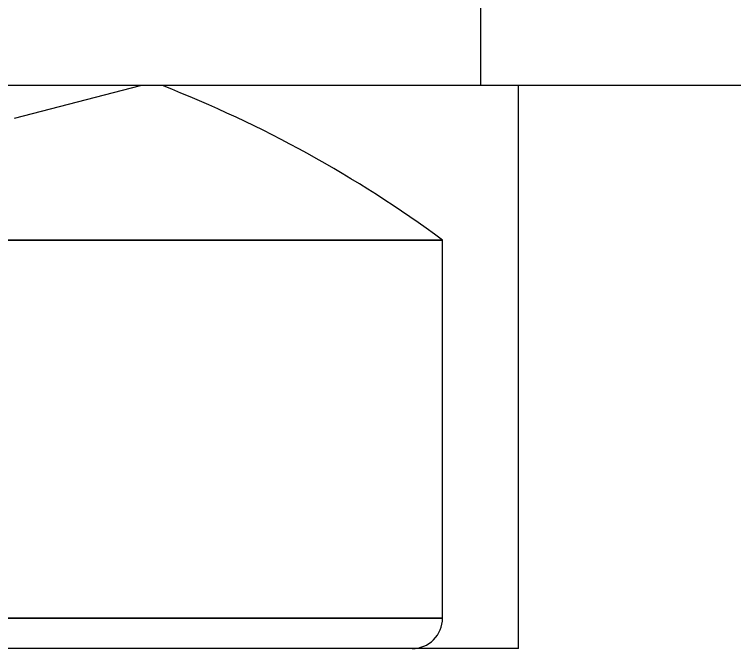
# Model space of a CAD drawing. Header units: millimetres. Extents: x -193 to 823, y -32 to 284.
# Drawn here: x 195.8659 to 196.2867, y 30.3722 to 30.7427 of the extents above; entities that cross this region are included whole.
import ezdxf

# ---------------------------------------------------------------- set-up
doc = ezdxf.new("R2010")
doc.units = ezdxf.units.MM
for name, color, linetype in [('MAIN-1', 7, 'Continuous'), ('MAIN-2', 7, 'Continuous'), ('Tag', 7, 'Continuous')]:
    doc.layers.add(name, color=color, linetype=linetype)
doc.styles.get("Standard").update_dxf_attribs({"font": 'arial.ttf'})

# ---------------------------------------------------------------- blocks, each defined once
blk = doc.blocks.new('Pressure Regulator Pneumatic')
at = {"layer": 'MAIN-1'}
for p, q in [((-1.644565753024378, 3.866951905757558), (-1.644565753024378, 2.711311106335415)), ((2.489072491062414, 2.711311106335415), (-2.489072491062414, 2.711311106335415))]:
    blk.add_line(p, q, dxfattribs=at)
at = {"layer": 'MAIN-2'}
for p, q in [((-1.916985741950609, 2.69237640348001), (-1.843328850388843, 2.711311089736226)), ((-1.916985741950609, 2.69237640348001), (-1.843328850388843, 2.711311089736226)), ((-1.622341891496489, 2.382397887909064), (-1.622341891496489, 2.711311106335415)), ((-1.622341891496489, 2.382397887909064), (-1.622341891496489, 2.711311106335415)), ((-1.666789614550904, 2.621033155215624), (-2.089042983569925, 2.621033155215624)), ((-2.089042983569925, 2.621033155215624), (-1.666789614550904, 2.621033155215624)), ((-1.666789614550904, 2.621033155215624), (-2.089042983569925, 2.621033155215624)), ((-2.089042983569925, 2.621033155215624), (-1.666789614550904, 2.621033155215624)), ((-1.666789614550904, 2.400177044953125), (-1.666789614550904, 2.621033111955509)), ((-1.666789614550904, 2.400177044953125), (-1.666789614550904, 2.621033111955509)), ((-2.089042983569925, 2.400177044953125), (-1.666789614550904, 2.400177044953125)), ((-1.666789614550904, 2.400177044953125), (-2.089042983569925, 2.400177044953125)), ((-2.089042983569925, 2.400177044953125), (-1.666789614550904, 2.400177044953125)), ((-1.666789614550904, 2.400177044953125), (-2.089042983569925, 2.400177044953125)), ((-1.622341891496489, 2.382397955730993), (-2.089042983569925, 2.382397955730993))]:
    blk.add_line(p, q, dxfattribs=at)
for centre, radius, start, end in [((-2.089042983569925, 2.048795692228849), 0.7111635688750141, 53.57642398597771, 68.68463349424168), ((-1.684568703772129, 2.400177044953125), 0.0177790892218754, 269.9997322450629, 0), ((-1.684568703772129, 2.400177044953125), 0.0177790892218754, 269.9997322450629, 0)]:
    blk.add_arc(centre, radius, start, end, dxfattribs=at)
at = {"flags": 1}
for tag, p in [('TYPE', (-0.5826731018214562, -6.914321608354157)), ('DESCRIPTION', (-0.5927988670694049, -7.077682921788891)), ('CONNECTIONTYPE', (-0.7403987908680278, -8.033085400279425))]:
    blk.add_attdef(tag, p, '', height=0.1, dxfattribs=at)

msp = doc.modelspace()

# ---------------------------------------------------------------- block references
at = {"layer": 'Tag'}
msp.add_blockref('Pressure Regulator Pneumatic', (197.7828532117891, 27.98976714464516), dxfattribs=at)

doc.saveas('drawing.dxf')
